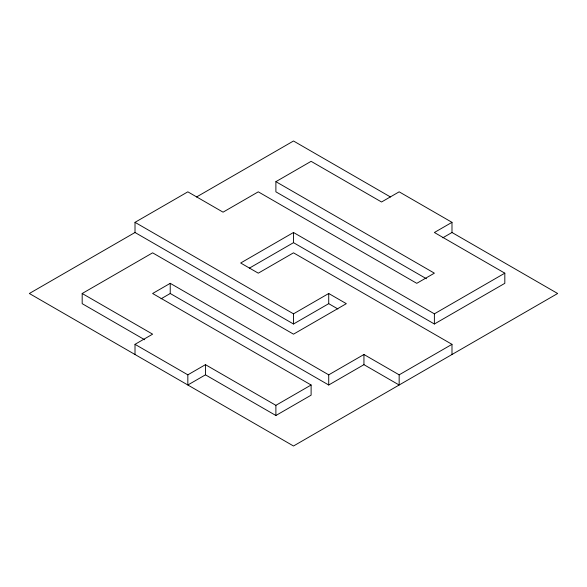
<?xml version="1.0" encoding="UTF-8"?>
<svg xmlns="http://www.w3.org/2000/svg" width="587" height="587" viewBox="0 0 587 587"><rect width="100%" height="100%" fill="white"/><g stroke="black" fill="none" stroke-linecap="round" stroke-linejoin="round"><path stroke-width="0.88" d="M337.907 308.975L328.72 303.67L293.5 324.002L135.01 232.496L135.01 222.334L187.84 191.832L223.06 212.164L258.28 191.832L416.77 283.33L434.38 273.168L275.89 181.662L275.89 191.832L426.456 278.759M135.01 232.496L29.35 293.5L293.5 446.003L557.65 293.5L451.99 232.496L442.803 237.801M196.513 196.99L293.5 140.997L390.487 196.99M144.703 339.763L82.18 303.67L82.18 293.5L152.62 252.828L293.5 334.164L346.33 303.67L328.72 293.5L293.5 313.832L135.01 222.334M275.89 181.662L311.11 161.33L381.55 201.994L399.16 191.832L451.99 222.334L451.99 232.496M451.99 354.504L451.99 344.334L399.16 374.836L363.94 354.504L328.72 374.836L170.23 283.33L152.62 293.5L311.11 385.006L311.11 395.168L275.89 415.508L205.45 374.836L187.84 385.006L187.84 374.836L135.01 344.334L135.01 354.504M161.043 298.805L170.23 293.5L328.72 385.006L363.94 364.666L399.16 385.006L399.16 374.836M249.343 268.156L293.5 242.666L434.38 324.002L504.82 283.33L504.82 273.168L434.38 313.832L293.5 232.496L240.67 262.998L258.28 273.168L293.5 252.828L451.99 344.334M135.01 344.334L152.62 334.164L82.18 293.5M187.84 374.836L205.45 364.666L275.89 405.338L311.11 385.006M451.99 222.334L434.38 232.496L504.82 273.168M434.38 313.832L434.38 324.002M363.94 354.504L363.94 364.666M328.72 293.5L328.72 303.67M328.72 374.836L328.72 385.006M293.5 232.496L293.5 242.666M293.5 313.832L293.5 324.002M275.89 405.338L275.89 415.508M205.45 364.666L205.45 374.836M170.23 283.33L170.23 293.5"/></g></svg>
